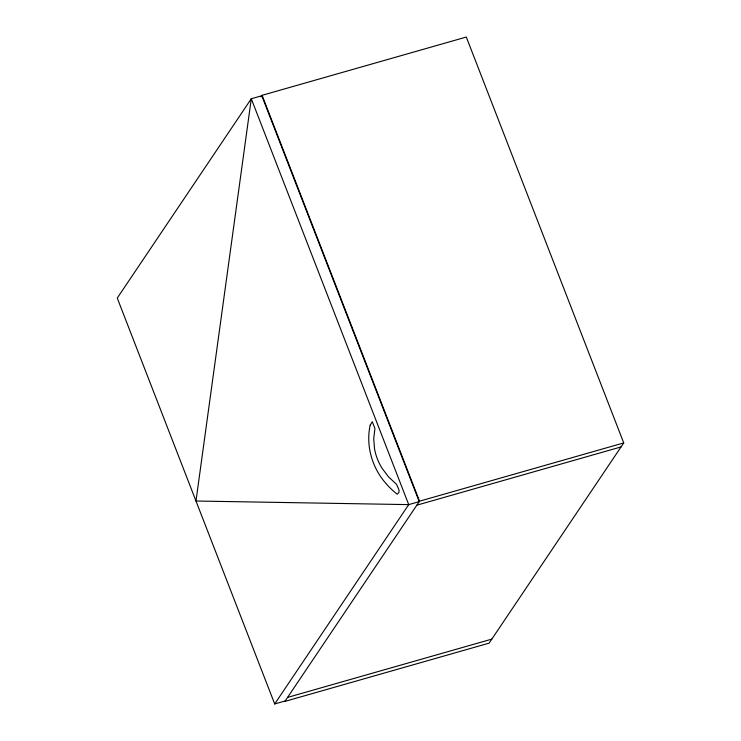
<?xml version="1.0" encoding="UTF-8"?>
<svg xmlns="http://www.w3.org/2000/svg" width="741" height="741" viewBox="0 0 741 741"><rect width="100%" height="100%" fill="white"/><g stroke="black" fill="none" stroke-linecap="round" stroke-linejoin="round"><path stroke-width="1.11" d="M370.25 424.75C365.961 443.785 371.074 464.264 382.838 479.686C387.034 485.086 391.878 490.088 397.259 494.238C401.465 491.459 397.472 487.726 396.63 484.419L388.553 476.88L382.06 468.275A55.362 50.314 33.9 0 1 374.538 448.889L373.723 438.663L374.937 428.474L372.269 421.74L370.287 425.01M261.017 96.914L262.092 95.311L466.302 37.05L623.737 442.923L489.116 643.142L284.896 701.403L419.517 501.185L623.737 442.923M274.698 703.95L408.717 504.621L419.221 501.629L261.795 95.756L251.292 98.748L117.263 298.077L274.698 703.95L285.202 700.958M416.822 505.186L621.041 446.925M287.591 697.392L491.802 639.131M262.092 95.311L419.517 501.185M251.292 98.748L195.985 501.018L408.717 504.621L251.292 98.748"/></g></svg>
